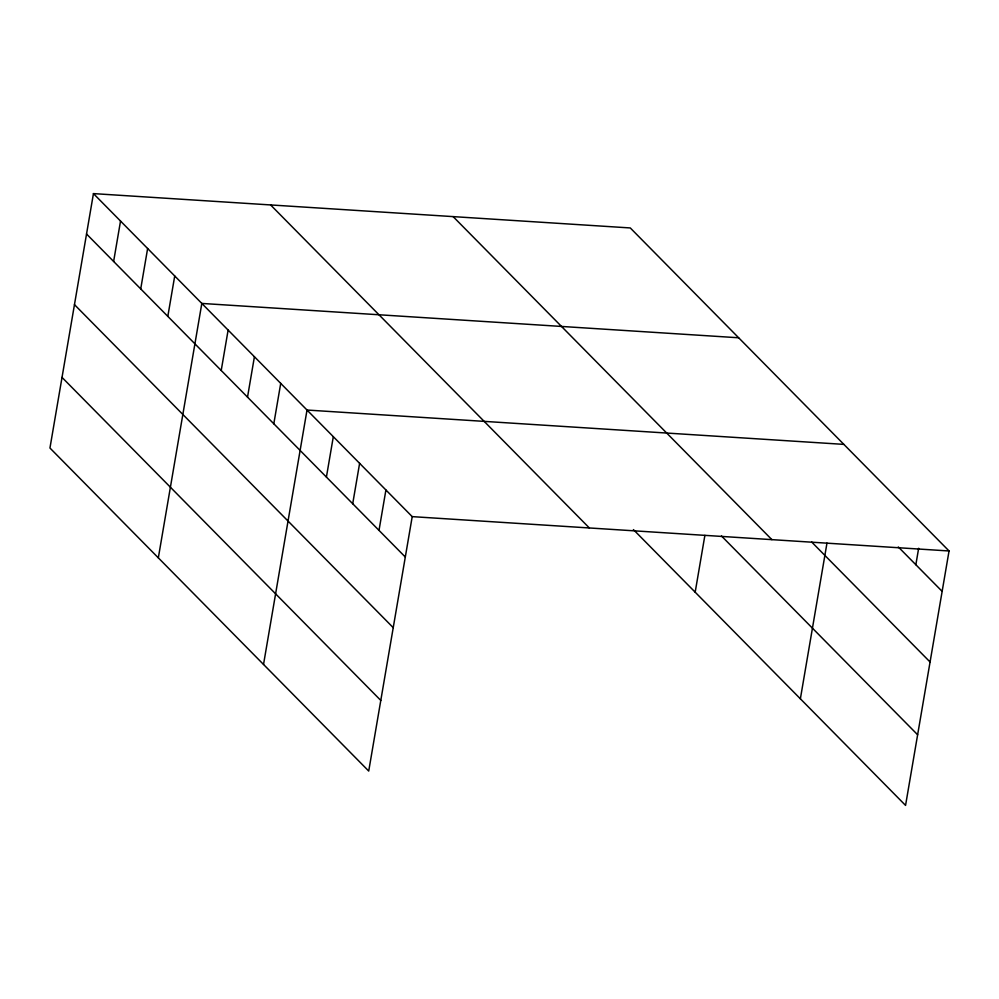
<?xml version="1.0" encoding="UTF-8"?>
<svg xmlns="http://www.w3.org/2000/svg" width="999" height="999" viewBox="0 0 999 999"><rect width="100%" height="100%" fill="white"/><g stroke="black" fill="none" stroke-linecap="round" stroke-linejoin="round"><path stroke-width="1.5" d="M93.444 193.606L49.95 448.027L368.718 771.053L412.212 516.633L93.444 193.606L630.282 227.947L949.05 550.973L905.556 805.394L633.403 529.595M113.624 261.463L120.529 221.066M140.722 288.923L147.627 248.514M167.82 316.371L174.725 275.974M158.329 557.854L201.823 303.434L738.661 337.774M221.216 370.479L228.122 330.082M247.515 397.14L254.42 356.73M273.813 423.788L280.719 383.391M263.524 664.46L307.018 410.04L843.855 444.38M326.411 477.085L333.316 436.688M352.709 503.733L359.615 463.336M379.008 530.382L385.914 489.985M695.179 592.195L704.882 535.389M800.374 698.801L826.972 543.119M915.846 564.722L918.655 548.264M412.212 516.633L949.05 550.973M898.313 546.965L942.144 591.371M811.725 542.082L930.069 662M453.121 216.608L771.89 539.647M721.49 536.001L917.631 734.764M270.592 204.932L589.36 527.971M86.538 234.003L405.307 557.03M74.463 304.633L393.231 627.659M62.025 377.397L380.794 700.424"/></g></svg>
